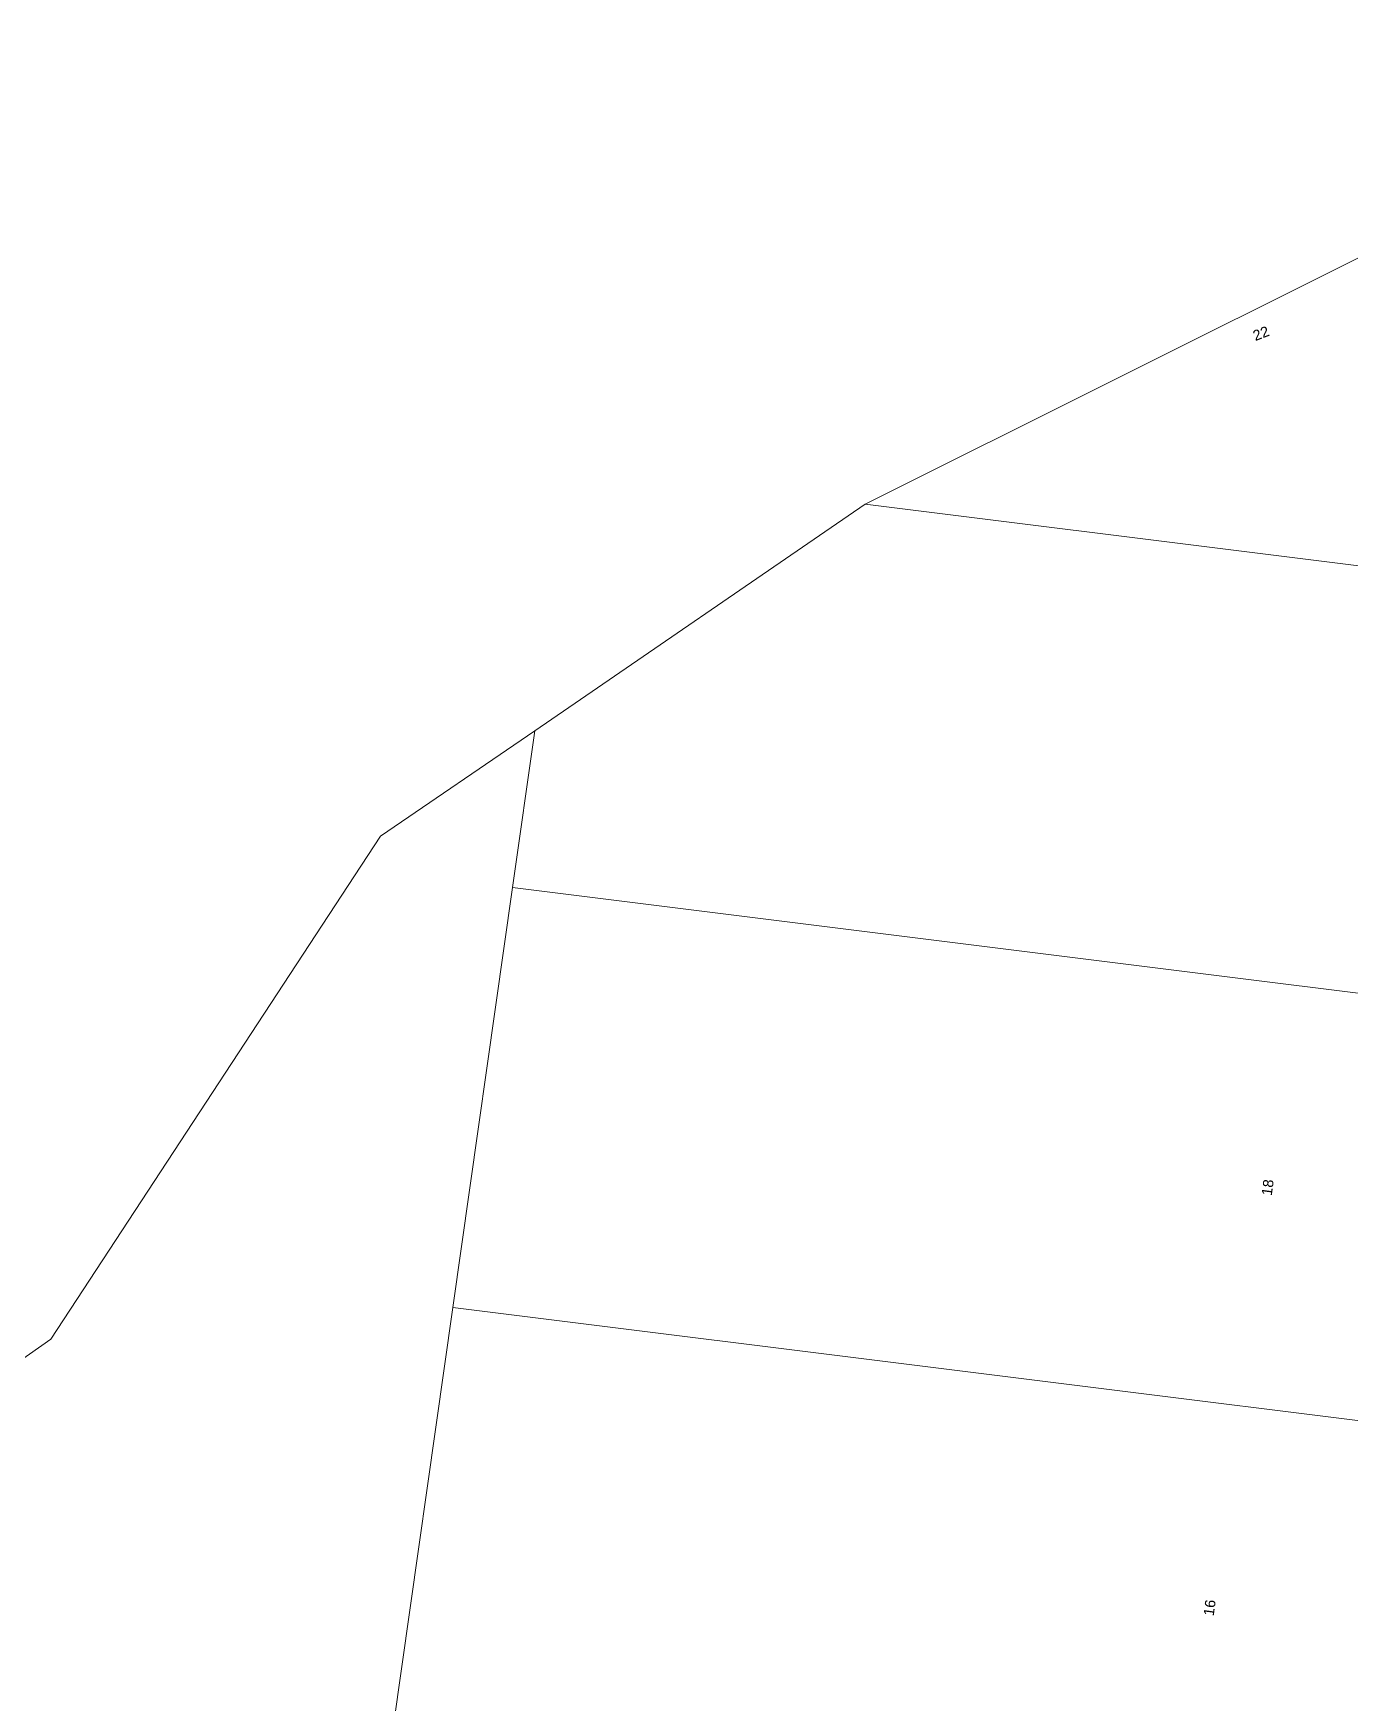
# Model space of a CAD drawing. Header units: metres. Extents: x 267072 to 270320, y 6186424 to 6191197.
# Drawn here: x 267640 to 267867.9, y 6187722.2 to 6188011.2 of the extents above; entities that cross this region are included whole.
import ezdxf

# ---------------------------------------------------------------- set-up
doc = ezdxf.new("R2010")
doc.units = ezdxf.units.M
doc.layers.add('Cadastre Land Parcels_SP_EXT', color=118, linetype='Continuous', lineweight=15)
doc.styles.get("Standard").update_dxf_attribs({"font": 'arial.ttf'})

msp = doc.modelspace()

# ---------------------------------------------------------------- linework, layer by layer
at = {"layer": 'Cadastre Land Parcels_SP_EXT', "linetype": 'Continuous'}
for points in [[(268000.4456, 6187906.0396), (267999.483, 6187920.0871), (267996.3835, 6187965.2819), (267995.5607, 6187977.2863), (267987.3053, 6188027.7919), (267984.6409, 6188044.0904), (267950.149, 6188030.3868), (267893.9807, 6187989.9725), (267869.7261, 6187972.5203), (267783.9859, 6187929.7141), (268000.6788, 6187902.6397), (268000.4456, 6187906.0396)], [(268001.6467, 6187872.2811), (268000.9975, 6187892.6365), (268000.6789, 6187902.6396), (267783.986, 6187929.7141), (267726.7783, 6187890.4667), (267722.927, 6187863.3478), (267995.8688, 6187829.246), (268001.6467, 6187872.2811)], [(267995.8688, 6187829.246), (267722.927, 6187863.3478), (267712.6006, 6187790.632), (267986.0954, 6187756.4589), (267995.8688, 6187829.246)], [(267986.0954, 6187756.4589), (267712.6006, 6187790.632), (267702.2745, 6187717.9171), (267976.3223, 6187683.6716), (267986.0954, 6187756.4589)]]:
    msp.add_lwpolyline(points, close=True, dxfattribs=at)
msp.add_lwpolyline([(267629.9903, 6187208.9103), (267640.3165, 6187281.6244), (267650.3321, 6187354.4444), (267660.7093, 6187427.1413), (267671.0816, 6187499.8387), (267681.4537, 6187572.5352), (267691.9477, 6187645.2013), (267702.2745, 6187717.9171), (267712.6006, 6187790.632), (267722.927, 6187863.3478), (267726.7783, 6187890.4667), (267700.0638, 6187872.2303), (267642.9722, 6187785.16), (267408.6635, 6187620.4308)], dxfattribs=at)

# ---------------------------------------------------------------- texts
at = {"layer": 'Cadastre Land Parcels_SP_EXT'}
for s, rotation, p in [('22', 21.216595, (267851.5402, 6187957.928)), ('18', 82.3666, (267854.373, 6187809.9212)), ('16', 82.369148, (267844.3233, 6187737.1699))]:
    msp.add_text(s, height=1.8, rotation=rotation, dxfattribs=at).set_placement(p)

doc.saveas('drawing.dxf')
